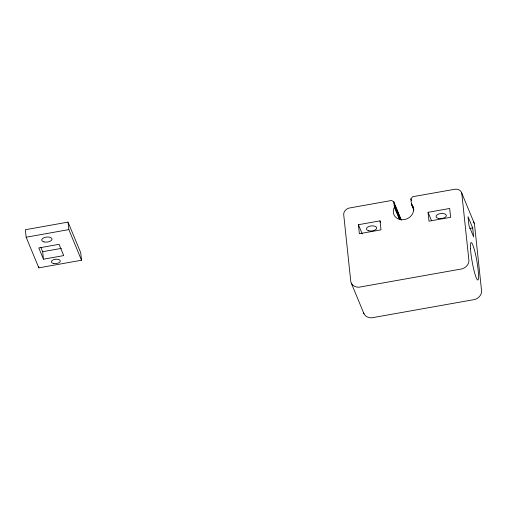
<?xml version="1.0" encoding="UTF-8"?>
<svg xmlns="http://www.w3.org/2000/svg" width="507" height="507" viewBox="0 0 507 507"><rect width="100%" height="100%" fill="white"/><g stroke="black" fill="none" stroke-linecap="round" stroke-linejoin="round"><path stroke-width="0.76" d="M393.85 201.906L394.414 207.262L393.768 208.669A10.368 8.955 -22.5 0 0 404.396 219.582A10.368 8.955 -22.5 0 0 412.362 205.36L411.443 204.232L410.879 198.877L412.711 196.716L455.406 189.155A6.8 5.869 -22.5 0 1 461.782 193.294L468.969 261.004A9.164 7.916 -22.5 0 1 462.321 268.83L358.867 287.235A9.164 7.909 -22.5 0 1 350.838 282.025L343.67 214.309A6.8 5.869 -22.5 0 1 348.943 208.098L391.632 200.468L393.85 201.906L401.398 220.127M68.039 222.11L25.35 229.741L26.155 237.238L38.836 267.854L81.519 260.224L80.721 252.727L68.039 222.11L68.838 229.601L81.519 260.224M26.155 237.238L68.838 229.601M40.915 247.479L42.664 251.713L61.366 248.386M43.469 259.204L63.73 255.604L59.059 244.323L38.798 247.923L43.469 259.204L42.664 251.713M380.028 220.862L380.985 229.861L359.368 233.708L358.417 224.709L380.028 220.862L380.611 222.256M428.06 212.319L449.671 208.472L450.609 217.319L428.998 221.166L428.06 212.319L431.527 220.697M469.697 228.467L472.701 227.935L473.652 236.934L468.981 225.653L468.024 216.654L472.701 227.935M461.535 192.546L474.216 223.162M410.879 198.877L411.513 200.633M412.191 204.898L413.097 207.084M411.399 203.795L413.813 209.625M411.443 204.232L413.864 210.063M393.977 203.104L400.923 219.873M394.256 205.741L399.991 219.588M394.414 207.262L399.548 219.658M358.417 224.709L362.175 233.784M351.3 283.153L363.982 313.77M38.678 266.359L38.836 267.854M363.519 312.642A9.164 7.909 -22.5 0 0 371.549 317.851L475.002 299.447A9.164 7.916 -22.5 0 0 481.65 291.62L474.463 223.91A6.8 5.869 -22.5 0 0 473.399 221.825M368.684 230.774A5.184 2.535 -6.1 0 0 376.714 228.182A5.184 2.535 -6.1 0 0 369.28 226.325A5.184 2.535 -6.1 0 0 368.684 230.774M438.327 218.384A5.184 2.535 -6.1 0 0 446.35 215.792A5.184 2.535 -6.1 0 0 438.923 213.935A5.184 2.535 -6.1 0 0 438.327 218.384M470.496 248.449A19.013 2.37 79.9 0 0 477.138 279.509A19.013 2.37 79.9 0 0 475.851 255.883A19.013 2.37 79.9 0 0 470.496 248.449M43.989 241.915A5.184 2.535 -6.1 0 0 52.012 239.323A5.184 2.535 -6.1 0 0 44.584 237.466A5.184 2.535 -6.1 0 0 43.989 241.915M53.349 263.456A4.493 2.199 -6.1 0 0 60.301 261.206A4.493 2.199 -6.1 0 0 53.862 259.603A4.493 2.199 -6.1 0 0 53.349 263.456"/></g></svg>
